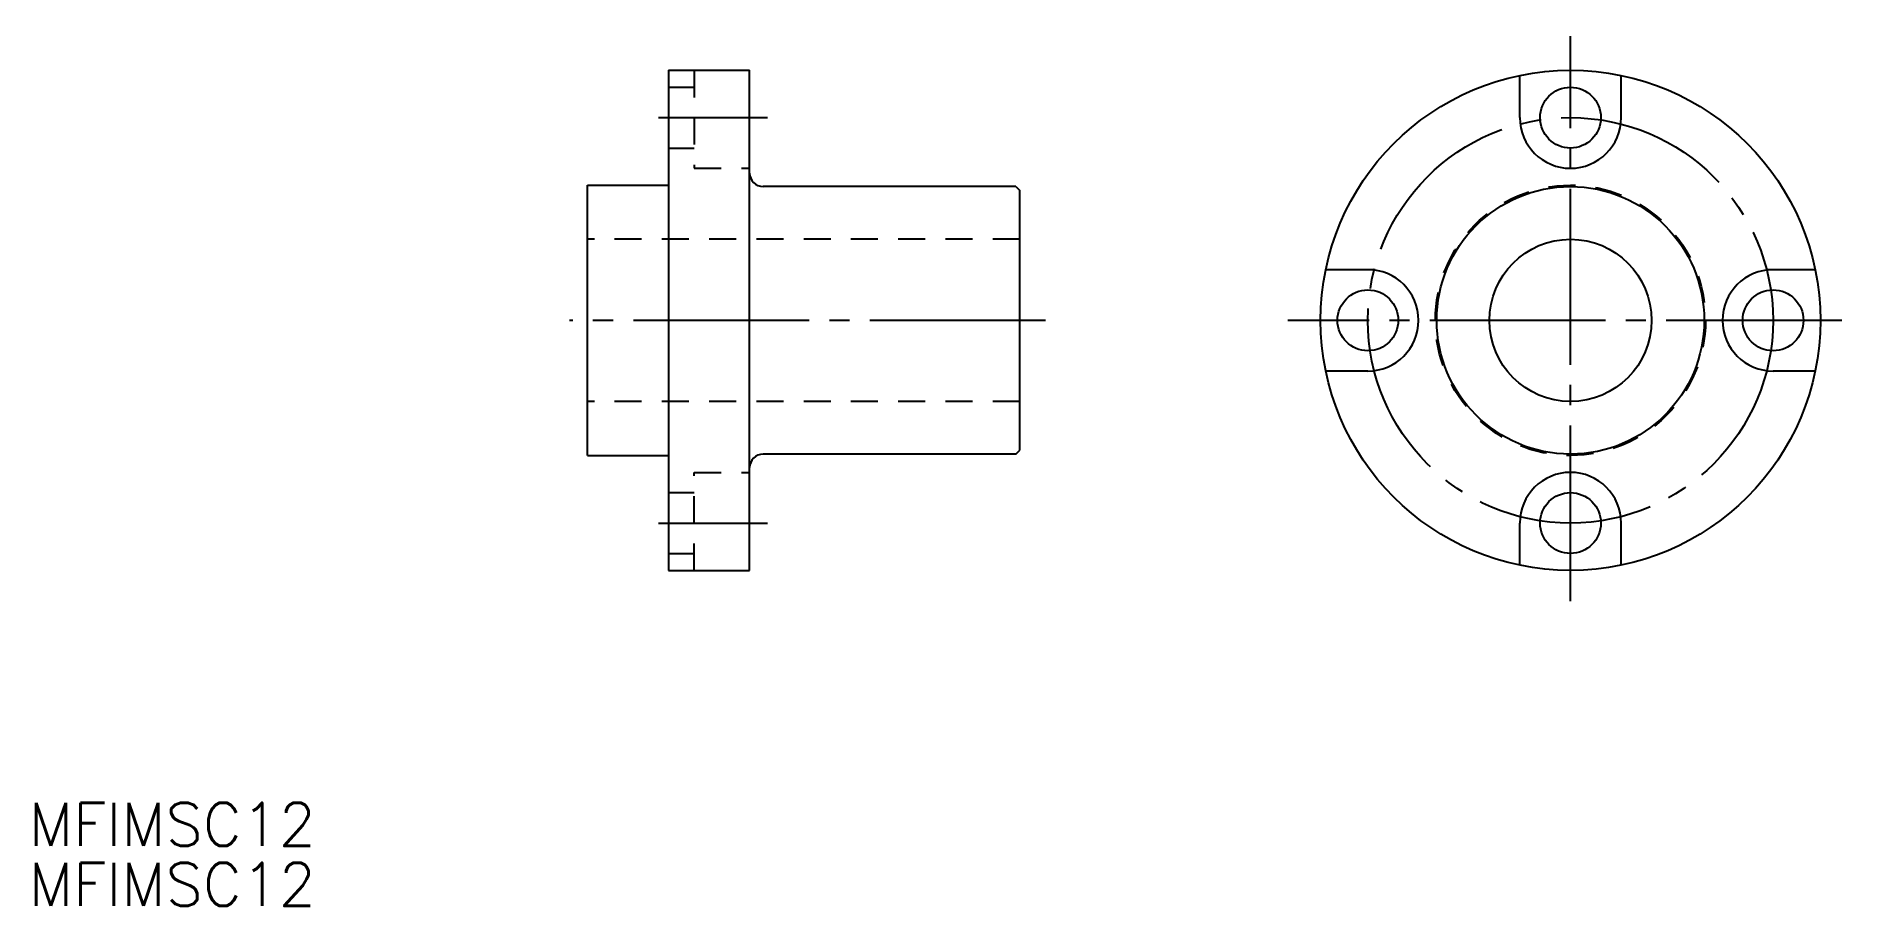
# Model space of a CAD drawing. Extents: x 80 to 214, y 139 to 203.
import ezdxf

# ---------------------------------------------------------------- set-up
doc = ezdxf.new("R2010")
doc.units = 0
doc.linetypes.add('CENTER', pattern=[17.5, 13, -1.5, 1.5, -1.5])
doc.linetypes.add('DASHED', pattern=[3.5, 2, -1.5])
doc.layers.get('0').update_dxf_attribs({"linetype": 'CONTINUOUS'})
doc.layers.add('CENTER', color=1, linetype='CENTER')
doc.styles.get("Standard").update_dxf_attribs({"font": 'txt.shx', "bigfont": '@extfont2.shx'})

msp = doc.modelspace()

# ---------------------------------------------------------------- linework, layer by layer
at = {"color": 7, "linetype": 'CONTINUOUS'}
for p, q in [((126.89, 200.53), (126.89, 163.53)), ((126.89, 200.53), (132.89, 200.53)), ((132.89, 163.53), (132.89, 200.53)), ((189.91, 197.03), (189.91, 200.14)), ((197.41, 197.03), (197.41, 200.14)), ((120.89, 192.03), (126.89, 192.03)), ((120.89, 172.03), (120.89, 192.03)), ((152.59, 191.93), (133.89, 191.93)), ((152.59, 191.93), (152.89, 191.63)), ((152.89, 172.43), (152.89, 191.63)), ((178.66, 185.78), (175.55, 185.78)), ((211.78, 185.78), (208.66, 185.78)), ((178.66, 178.28), (175.55, 178.28)), ((211.78, 178.28), (208.66, 178.28)), ((120.89, 172.03), (126.89, 172.03)), ((152.59, 172.13), (133.89, 172.13)), ((152.59, 172.13), (152.89, 172.43)), ((189.91, 163.91), (189.91, 167.03)), ((197.41, 163.91), (197.41, 167.03)), ((126.89, 163.53), (132.89, 163.53))]:
    msp.add_line(p, q, dxfattribs=at)
at = {"color": 3, "linetype": 'DASHED'}
for p, q in [((126.89, 199.28), (128.79, 199.28)), ((128.79, 200.53), (128.79, 193.28)), ((126.89, 194.78), (128.79, 194.78)), ((128.79, 193.28), (132.89, 193.28)), ((152.89, 188.03), (120.89, 188.03)), ((152.89, 176.03), (120.89, 176.03)), ((128.79, 170.78), (132.89, 170.78)), ((128.79, 163.53), (128.79, 170.78)), ((126.89, 169.28), (128.79, 169.28)), ((126.89, 164.78), (128.79, 164.78))]:
    msp.add_line(p, q, dxfattribs=at)
at = {"color": 7, "linetype": 'CONTINUOUS'}
for centre, radius in [((193.66, 182.03), 18.5), ((193.66, 197.03), 2.25), ((193.66, 182.03), 9.9), ((193.66, 182.03), 6), ((178.66, 182.03), 2.25), ((208.66, 182.03), 2.25), ((193.66, 167.03), 2.25)]:
    msp.add_circle(centre, radius, dxfattribs=at)
at = {"color": 3, "linetype": 'DASHED'}
msp.add_circle((193.66, 182.03), 10, dxfattribs=at)
at = {"color": 7, "linetype": 'CONTINUOUS'}
for centre, radius, start, end in [((193.66, 197.03), 3.75, 180, 0), ((133.89, 192.93), 1, 180, 270), ((178.66, 182.03), 3.75, 270, 90), ((208.66, 182.03), 3.75, 90, 270), ((133.89, 171.13), 1, 90, 180), ((193.66, 167.03), 3.75, 0, 180)]:
    msp.add_arc(centre, radius, start, end, dxfattribs=at)
at = {"layer": 'CENTER', "color": 1, "linetype": 'CENTER'}
for p, q in [((193.66, 161.25), (193.66, 203.06)), ((126.13, 197.03), (134.22, 197.03)), ((154.79, 182.03), (119.56, 182.03)), ((213.75, 182.03), (172.74, 182.03)), ((126.13, 167.03), (134.22, 167.03))]:
    msp.add_line(p, q, dxfattribs=at)
msp.add_circle((193.66, 182.03), 15, dxfattribs=at)

# ---------------------------------------------------------------- texts
at = {"color": 7, "linetype": 'CONTINUOUS'}
for p in [(79.51, 143.14), (79.51, 138.7)]:
    msp.add_text('MFIMSC12', height=3.2, dxfattribs=at).set_placement(p)

doc.saveas('drawing.dxf')
